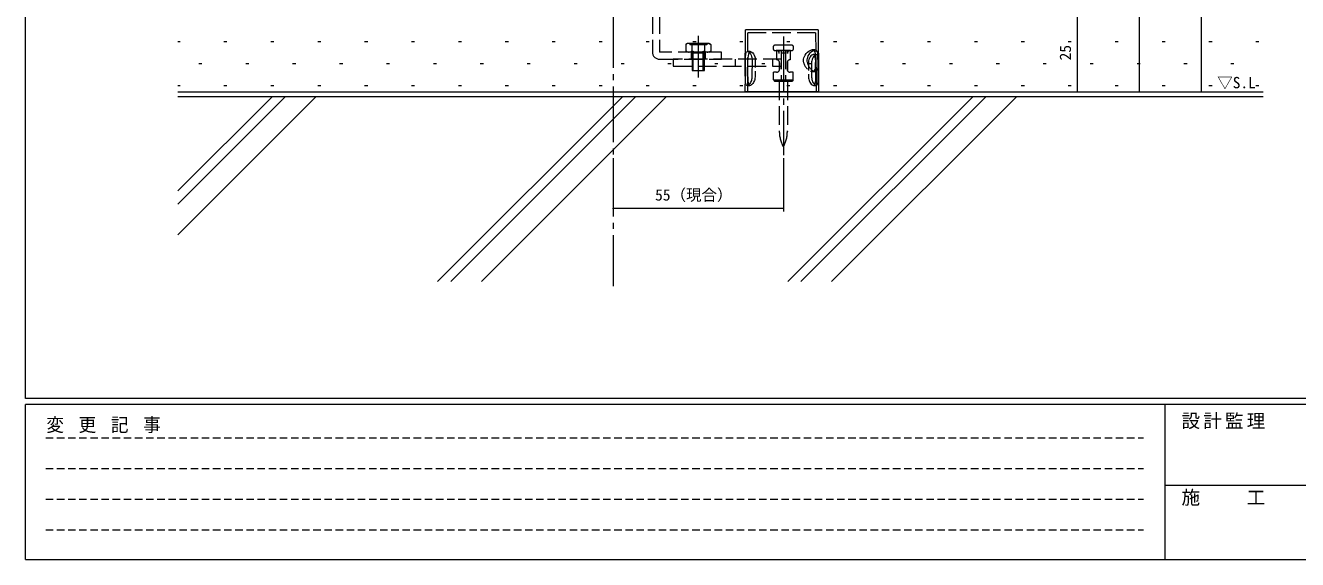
# Model space of a CAD drawing. Units: millimetres, scale not verified. Extents: x -1595 to 539, y -420 to 386.
# Drawn here: x -590 to -179.1, y -420 to -247.6 of the extents above; entities that cross this region are included whole.
import ezdxf
from ezdxf.enums import TextEntityAlignment as Align

# ---------------------------------------------------------------- set-up
doc = ezdxf.new("R2010")
doc.units = ezdxf.units.MM
doc.header["$LTSCALE"] = 2
for name, pattern in [('CHAIN2', [12, 9, -1, 1, -1]), ('DASHED1', [1.8, 1.2, -0.6]), ('DASHED3', [4, 3, -1])]:
    doc.linetypes.add(name, pattern=pattern)
for name, color, linetype, lineweight in [('0-1_YKK_ZWAK', 7, 'Continuous', 9), ('0-2_USER1', 4, 'Continuous', 9), ('0-3_YKK_12', 2, 'Continuous', 9), ('0-4_YSS_K', 3, 'Continuous', 9), ('0-5_YKK_D', 6, 'Continuous', 9), ('0-6_YKK_13', 4, 'Continuous', 9)]:
    doc.layers.add(name, color=color, linetype=linetype, lineweight=lineweight)
doc.styles.add('ＭＳ ゴシック', font='')
doc.styles.get('ＭＳ ゴシック').set_extended_font_data('MS Gothic')

msp = doc.modelspace()

# ---------------------------------------------------------------- linework, layer by layer
at = {"layer": '0-1_YKK_ZWAK'}
for p, q in [((-590, -368), (-590, 382)), ((510, -368), (-590, -368)), ((-590, -420), (-590, -370)), ((456, -370), (-590, -370)), ((-222, -370), (-222, -420)), ((-222, -395.999), (-38, -395.999)), ((-590, -420), (456, -420))]:
    msp.add_line(p, q, dxfattribs=at)
at = {"layer": '0-1_YKK_ZWAK', "linetype": 'DASHED1'}
for p, q in [((-583.43, -380.732), (-228.87, -380.732)), ((-583.43, -390.63), (-228.87, -390.63)), ((-583.43, -400.528), (-228.87, -400.528)), ((-583.43, -410.426), (-228.87, -410.426))]:
    msp.add_line(p, q, dxfattribs=at)
at = {"layer": '0-3_YKK_12', "linetype": 'CHAIN2'}
msp.add_line((-400.219, 308.713), (-400.219, -331.742), dxfattribs=at)
at = {"layer": '0-4_YSS_K'}
for p, q in [((-540.771, -252.846), (-540.069, -252.846)), ((-525.919, -252.846), (-524.919, -252.846)), ((-510.769, -252.846), (-509.769, -252.846)), ((-495.619, -252.846), (-494.619, -252.846)), ((-480.469, -252.846), (-479.469, -252.846)), ((-465.319, -252.846), (-464.319, -252.846)), ((-450.169, -252.846), (-449.169, -252.846)), ((-435.019, -252.846), (-434.019, -252.846)), ((-419.869, -252.846), (-418.869, -252.846)), ((-404.719, -252.846), (-403.719, -252.846)), ((-389.569, -252.846), (-388.569, -252.846)), ((-374.419, -252.846), (-373.419, -252.846)), ((-359.269, -252.846), (-358.269, -252.846)), ((-344.119, -252.846), (-343.119, -252.846)), ((-328.969, -252.846), (-327.969, -252.846)), ((-313.819, -252.846), (-312.819, -252.846)), ((-298.669, -252.846), (-297.669, -252.846)), ((-283.519, -252.846), (-282.519, -252.846)), ((-268.369, -252.846), (-267.369, -252.846)), ((-253.219, -252.846), (-252.219, -252.846)), ((-238.069, -252.846), (-237.069, -252.846)), ((-222.919, -252.846), (-221.919, -252.846)), ((-207.769, -252.846), (-206.769, -252.846)), ((-192.619, -252.846), (-191.619, -252.846)), ((-533.994, -259.921), (-532.994, -259.921)), ((-518.844, -259.921), (-517.844, -259.921)), ((-503.694, -259.921), (-502.694, -259.921)), ((-488.544, -259.921), (-487.544, -259.921)), ((-473.394, -259.921), (-472.394, -259.921)), ((-458.244, -259.921), (-457.244, -259.921)), ((-443.094, -259.921), (-442.094, -259.921)), ((-427.944, -259.921), (-426.944, -259.921)), ((-412.794, -259.921), (-411.794, -259.921)), ((-397.644, -259.921), (-396.644, -259.921)), ((-382.494, -259.921), (-381.494, -259.921)), ((-367.344, -259.921), (-366.344, -259.921)), ((-352.194, -259.921), (-351.194, -259.921)), ((-337.044, -259.921), (-336.044, -259.921)), ((-321.894, -259.921), (-320.894, -259.921)), ((-306.744, -259.921), (-305.744, -259.921)), ((-291.594, -259.921), (-290.594, -259.921)), ((-276.444, -259.921), (-275.444, -259.921)), ((-261.294, -259.921), (-260.294, -259.921)), ((-246.144, -259.921), (-245.144, -259.921)), ((-230.994, -259.921), (-229.994, -259.921)), ((-215.844, -259.921), (-214.844, -259.921)), ((-200.694, -259.921), (-199.694, -259.921)), ((-540.771, -266.996), (-540.069, -266.996)), ((-525.919, -266.996), (-524.919, -266.996)), ((-510.769, -266.996), (-509.769, -266.996)), ((-495.619, -266.996), (-494.619, -266.996)), ((-480.469, -266.996), (-479.469, -266.996)), ((-465.319, -266.996), (-464.319, -266.996)), ((-450.169, -266.996), (-449.169, -266.996)), ((-435.019, -266.996), (-434.019, -266.996)), ((-419.869, -266.996), (-418.869, -266.996)), ((-404.719, -266.996), (-403.719, -266.996)), ((-389.569, -266.996), (-388.569, -266.996)), ((-374.419, -266.996), (-373.419, -266.996)), ((-359.269, -266.996), (-358.269, -266.996)), ((-344.119, -266.996), (-343.119, -266.996)), ((-328.969, -266.996), (-327.969, -266.996)), ((-313.819, -266.996), (-312.819, -266.996)), ((-298.669, -266.996), (-297.669, -266.996)), ((-283.519, -266.996), (-282.519, -266.996)), ((-268.369, -266.996), (-267.369, -266.996)), ((-253.219, -266.996), (-252.219, -266.996)), ((-238.069, -266.996), (-237.069, -266.996)), ((-222.919, -266.996), (-221.919, -266.996)), ((-207.769, -266.996), (-206.769, -266.996)), ((-192.619, -266.996), (-191.619, -266.996)), ((-540.771, -269.003), (-190.219, -269.003)), ((-540.771, -270.503), (-190.219, -270.503)), ((-540.771, -315.178), (-496.096, -270.503)), ((-540.771, -305.278), (-505.996, -270.503)), ((-540.771, -301.036), (-510.238, -270.503)), ((-456.897, -330.298), (-397.101, -270.503)), ((-452.654, -330.298), (-392.859, -270.503)), ((-442.755, -330.298), (-382.959, -270.503)), ((-343.76, -330.298), (-283.964, -270.503)), ((-339.517, -330.298), (-279.722, -270.503)), ((-329.618, -330.298), (-269.822, -270.503))]:
    msp.add_line(p, q, dxfattribs=at)
at = {"layer": '0-5_YKK_D'}
for p, q in [((-210.219, -269.003), (-210.219, 240.997)), ((-230.219, -269.003), (-230.219, -219.003)), ((-250.219, -269.003), (-250.219, -244.003)), ((-327.219, -269.003), (-209.219, -269.003)), ((-287.219, -269.003), (-229.219, -269.003)), ((-287.219, -269.003), (-249.219, -269.003)), ((-400.219, -290.497), (-400.219, -307.647)), ((-345.219, -290.497), (-345.219, -307.647)), ((-345.219, -306.647), (-400.219, -306.647))]:
    msp.add_line(p, q, dxfattribs=at)
for centre, start, end in [((-250.219, -269.003), 90, 270), ((-250.219, -269.003), 270, 90), ((-230.219, -269.003), 90, 270), ((-230.219, -269.003), 270, 90), ((-210.219, -269.003), 90, 270), ((-210.219, -269.003), 270, 90), ((-400.219, -306.647), 0, 180), ((-400.219, -306.647), 180, 0), ((-345.219, -306.647), 0, 180), ((-345.219, -306.647), 180, 0)]:
    msp.add_arc(centre, 0.106, start, end, dxfattribs=at)
at = {"layer": '0-6_YKK_13', "linetype": 'DASHED3'}
for p, q in [((-387.519, -236.303), (-387.519, -256.203)), ((-385.219, -236.303), (-385.219, -256.203)), ((-356.775, -264.002), (-356.653, -250.003)), ((-334.785, -250.003), (-356.653, -250.003)), ((-334.785, -250.003), (-334.662, -264.002)), ((-376.219, -253.403), (-376.76, -253.715)), ((-376.76, -253.715), (-376.76, -255.89)), ((-369.219, -253.403), (-376.219, -253.403)), ((-375.469, -253.403), (-375.469, -253.903)), ((-369.969, -253.903), (-375.469, -253.903)), ((-374.739, -253.715), (-374.739, -255.89)), ((-370.698, -253.715), (-370.698, -255.89)), ((-369.969, -253.403), (-369.969, -253.903)), ((-369.219, -253.403), (-368.677, -253.715)), ((-368.677, -253.715), (-368.677, -255.89)), ((-348.469, -254.503), (-348.469, -255.203)), ((-342.469, -254.003), (-347.969, -254.003)), ((-341.969, -255.203), (-341.969, -254.503)), ((-365.219, -256.203), (-385.219, -256.203)), ((-385.219, -258.503), (-365.219, -258.503)), ((-345.767, -258.503), (-380.769, -258.503)), ((-380.769, -258.503), (-380.769, -260.803)), ((-376.219, -256.203), (-376.76, -255.89)), ((-369.219, -256.203), (-376.219, -256.203)), ((-374.969, -256.203), (-374.969, -258.503)), ((-374.719, -256.403), (-374.719, -262.203)), ((-370.719, -256.583), (-374.719, -256.583)), ((-370.719, -258.141), (-370.719, -256.403)), ((-370.719, -262.203), (-370.719, -256.861)), ((-370.469, -256.203), (-370.469, -258.503)), ((-369.219, -256.203), (-368.677, -255.89)), ((-365.219, -258.503), (-365.219, -256.203)), ((-360.767, -258.503), (-360.767, -260.803)), ((-348.767, -258.503), (-348.767, -260.803)), ((-347.969, -255.703), (-342.469, -255.703)), ((-347.469, -255.703), (-347.469, -258.703)), ((-342.969, -255.703), (-347.469, -255.703)), ((-346.519, -256.703), (-346.519, -255.703)), ((-345.969, -255.703), (-345.969, -265.203)), ((-345.969, -256.453), (-344.469, -256.453)), ((-345.767, -260.803), (-345.767, -258.503)), ((-344.469, -255.703), (-344.469, -265.203)), ((-343.919, -256.703), (-343.919, -255.703)), ((-343.019, -258.703), (-342.969, -258.703)), ((-342.969, -255.703), (-342.969, -258.703)), ((-380.769, -260.803), (-345.767, -260.803)), ((-374.719, -262.203), (-370.719, -262.203)), ((-347.419, -262.703), (-348.419, -262.703)), ((-348.419, -265.203), (-348.419, -262.703)), ((-346.519, -259.267), (-346.519, -262.139)), ((-346.419, -259.703), (-346.419, -261.703)), ((-344.019, -259.703), (-344.019, -261.703)), ((-343.919, -259.267), (-343.919, -262.139)), ((-342.019, -262.703), (-343.019, -262.703)), ((-342.019, -265.203), (-342.019, -262.703)), ((-356.775, -264.002), (-356.819, -269.003)), ((-348.419, -265.203), (-347.919, -265.703)), ((-348.419, -265.203), (-342.019, -265.203)), ((-342.519, -265.703), (-347.919, -265.703)), ((-346.519, -265.703), (-346.519, -281.835)), ((-343.919, -265.703), (-343.919, -281.835)), ((-342.019, -265.203), (-342.519, -265.703)), ((-334.662, -264.002), (-334.619, -269.003))]:
    msp.add_line(p, q, dxfattribs=at)
at = {"layer": '0-6_YKK_13'}
for p, q in [((-357.575, -264.002), (-357.444, -249.003)), ((-333.993, -249.003), (-357.444, -249.003)), ((-333.993, -249.003), (-333.862, -264.002)), ((-374.339, -256.583), (-374.719, -256.203)), ((-374.339, -262.203), (-374.339, -256.583)), ((-371.099, -256.583), (-370.719, -256.203)), ((-371.099, -262.203), (-371.099, -256.583)), ((-356.688, -264.253), (-356.639, -258.753)), ((-355.303, -258.753), (-355.363, -264.253)), ((-336.122, -259.754), (-336.074, -264.254)), ((-333.943, -264.254), (-333.982, -259.754)), ((-357.575, -264.002), (-357.619, -269.003)), ((-333.862, -264.002), (-333.819, -269.003)), ((-333.819, -269.003), (-357.619, -269.003))]:
    msp.add_line(p, q, dxfattribs=at)
at = {"layer": '0-6_YKK_13', "linetype": 'CHAIN2'}
for p, q in [((-372.719, -250.957), (-372.719, -264.468)), ((-372.719, -253.877), (-372.719, -260.828)), ((-345.219, -251.209), (-345.219, -289.497)), ((-372.719, -256.875), (-372.719, -262.43))]:
    msp.add_line(p, q, dxfattribs=at)
at = {"layer": '0-6_YKK_13', "linetype": 'DASHED1'}
for p, q in [((-355.89, -256.003), (-356.747, -256.003)), ((-354.298, -258.753), (-354.36, -264.253)), ((-335.05, -255.504), (-335.94, -255.504)), ((-334.68, -257.004), (-335.539, -257.004)), ((-337.126, -259.754), (-337.077, -264.254)), ((-335.873, -262.504), (-334.986, -262.504)), ((-356.852, -267.003), (-355.993, -267.003)), ((-335.445, -267.004), (-334.586, -267.004))]:
    msp.add_line(p, q, dxfattribs=at)
at = {"layer": '0-6_YKK_13'}
for points in [[(-357.494, -264.253), (-357.47, -261.503), (-357.445, -258.753)], [(-357.445, -258.753), (-357.437, -258.295), (-357.418, -257.85), (-357.388, -257.43), (-357.344, -257.049), (-357.284, -256.716), (-357.204, -256.441), (-357.103, -256.23), (-356.981, -256.087), (-356.835, -256.013), (-356.67, -256.01), (-356.478, -256.084), (-356.275, -256.23), (-356.051, -256.466), (-355.833, -256.777), (-355.629, -257.17), (-355.46, -257.629), (-355.371, -257.996), (-355.317, -258.384), (-355.303, -258.753)], [(-333.982, -259.754), (-333.988, -259.394), (-334.004, -258.945), (-334.031, -258.519), (-334.072, -258.129), (-334.129, -257.784), (-334.204, -257.497), (-334.3, -257.271), (-334.43, -257.102), (-334.585, -257.016), (-334.772, -257.016), (-334.977, -257.102), (-335.192, -257.27), (-335.41, -257.513), (-335.632, -257.846), (-335.832, -258.252), (-335.96, -258.613), (-336.056, -259.006), (-336.107, -259.375), (-336.122, -259.754)], [(-334.809, -259.017), (-334.807, -259.385), (-334.819, -259.965), (-334.846, -260.503), (-334.896, -261.013), (-334.97, -261.449), (-335.077, -261.827), (-335.214, -262.116), (-335.391, -262.33), (-335.604, -262.458), (-335.855, -262.504), (-336.093, -262.473)], [(-334.749, -264.254), (-334.768, -262.005), (-334.788, -259.754)], [(-355.363, -264.253), (-355.392, -264.685), (-355.455, -265.049), (-355.547, -265.393), (-355.675, -265.737), (-355.823, -266.045), (-356.014, -266.356), (-356.214, -266.611), (-356.441, -266.827), (-356.66, -266.96), (-356.864, -267.002), (-357.042, -266.947), (-357.18, -266.806), (-357.29, -266.581), (-357.367, -266.301), (-357.423, -265.962), (-357.46, -265.582), (-357.482, -265.166), (-357.493, -264.716), (-357.494, -264.253)], [(-336.074, -264.254), (-336.048, -264.662), (-335.981, -265.057), (-335.879, -265.426), (-335.751, -265.764), (-335.588, -266.093), (-335.41, -266.377), (-335.193, -266.646), (-334.976, -266.844), (-334.754, -266.971), (-334.55, -267.003), (-334.382, -266.939), (-334.241, -266.783), (-334.14, -266.56), (-334.062, -266.265), (-334.009, -265.926), (-333.974, -265.54), (-333.953, -265.121), (-333.943, -264.678), (-333.943, -264.254)]]:
    msp.add_lwpolyline(points, dxfattribs=at)
at = {"layer": '0-6_YKK_13', "linetype": 'DASHED1'}
for points in [[(-356.269, -256.237), (-356.206, -256.145), (-356.061, -256.039), (-355.894, -256.003), (-355.832, -256.006), (-355.604, -256.08), (-355.36, -256.242), (-355.111, -256.486), (-354.868, -256.807), (-354.64, -257.214), (-354.454, -257.691), (-354.364, -258.046), (-354.311, -258.42), (-354.298, -258.753)], [(-338.628, -259.679), (-338.698, -259.29), (-338.715, -258.879), (-338.676, -258.484), (-338.584, -258.091), (-338.41, -257.638), (-338.182, -257.216), (-337.812, -256.703), (-337.4, -256.266), (-336.978, -255.921), (-336.555, -255.668), (-336.34, -255.578), (-336.132, -255.523), (-335.931, -255.504), (-335.742, -255.528), (-335.468, -255.666), (-335.347, -255.788), (-335.238, -255.946), (-335.094, -256.276), (-334.982, -256.705), (-334.909, -257.161), (-334.858, -257.684), (-334.827, -258.228), (-334.81, -258.81), (-334.809, -259.017)], [(-337.453, -259.609), (-337.508, -259.187), (-337.508, -258.745), (-337.455, -258.324), (-337.35, -257.909), (-337.163, -257.429), (-336.924, -256.987), (-336.572, -256.497), (-336.188, -256.089), (-335.806, -255.785), (-335.428, -255.584), (-335.077, -255.505), (-334.913, -255.517), (-334.759, -255.569), (-334.536, -255.747), (-334.351, -256.052), (-334.231, -256.405), (-334.139, -256.85), (-334.079, -257.325), (-334.037, -257.862), (-334.012, -258.417), (-334.001, -259.004), (-334.002, -259.579), (-334.017, -260.153), (-334.049, -260.679), (-334.103, -261.171), (-334.18, -261.586), (-334.291, -261.939), (-334.431, -262.202), (-334.608, -262.387), (-334.82, -262.485), (-335.068, -262.5), (-335.361, -262.425), (-335.462, -262.373)], [(-335.15, -257.237), (-335.152, -257.235), (-335.282, -257.091), (-335.438, -257.016), (-335.615, -257.011), (-335.822, -257.081), (-336.042, -257.223), (-336.288, -257.458), (-336.53, -257.768), (-336.762, -258.167), (-336.954, -258.638), (-337.049, -258.992), (-337.109, -259.368), (-337.126, -259.754)], [(-354.36, -264.253), (-354.388, -264.652), (-354.459, -265.038), (-354.567, -265.398), (-354.702, -265.728), (-354.876, -266.054), (-355.065, -266.337), (-355.303, -266.615), (-355.541, -266.822), (-355.789, -266.961), (-356.016, -267.002), (-356.204, -266.944), (-356.36, -266.789), (-356.374, -266.763)], [(-337.077, -264.254), (-337.05, -264.648), (-336.987, -264.999), (-336.894, -265.332), (-336.763, -265.667), (-336.611, -265.97), (-336.409, -266.287), (-336.197, -266.55), (-335.946, -266.786), (-335.704, -266.939), (-335.472, -267.003), (-335.268, -266.965), (-335.112, -266.837), (-335.067, -266.761)]]:
    msp.add_lwpolyline(points, dxfattribs=at)
at = {"layer": '0-6_YKK_13', "linetype": 'DASHED3'}
for centre, radius, start, end in [((-375.75, -255.192), 1.789, 55.61574, 124.38425), ((-372.719, -260.09), 6.687, 72.41203, 107.58795), ((-369.688, -255.192), 1.789, 55.61574, 124.38425), ((-347.969, -254.503), 0.5, 90.00002, 180.00002), ((-342.469, -254.503), 0.5, 0.00002, 90.00002), ((-385.219, -256.203), 2.3, 180, 270), ((-375.75, -254.414), 1.789, 235.61574, 304.38425), ((-374.919, -256.403), 0.2, 0, 90), ((-372.719, -249.515), 6.687, 252.41203, 287.58795), ((-370.519, -256.403), 0.2, 90, 180), ((-369.688, -254.414), 1.789, 235.61574, 304.38425), ((-347.969, -255.203), 0.5, 180.00002, 270.00002), ((-347.519, -256.703), 1, 0.00002, 90.00002), ((-347.419, -259.703), 1, 0.00002, 90.00002), ((-343.019, -259.703), 1, 90.00002, 180.00002), ((-342.919, -256.703), 1, 90.00002, 180.00002), ((-342.469, -255.203), 0.5, 270.00002, 0.00002), ((-347.419, -261.703), 1, 270.00002, 0.00002), ((-343.019, -261.703), 1, 180.00002, 270.00002), ((-335.913, -281.724), 10.607, 179.40045, 207.6584), ((-354.525, -281.724), 10.607, 332.34163, 0.59958), ((-345.219, -286.601), 0.1, 207.6584, 332.34163)]:
    msp.add_arc(centre, radius, start, end, dxfattribs=at)
at = {"layer": '0-6_YKK_13'}
for centre, radius, start, end in [((-350.998, -258.298), 5.66, 158.6445, 184.61108), ((-340.197, -259.248), 5.433, 354.65695, 21.72736), ((-334.659, -260.511), 2.028, 224.74817, 246.64166), ((-350.286, -264.726), 6.42, 175.77469, 198.50066), ((-340.816, -264.757), 6.088, 340.78264, 4.73204)]:
    msp.add_arc(centre, radius, start, end, dxfattribs=at)
at = {"layer": '0-6_YKK_13', "linetype": 'DASHED1'}
for centre, radius, start, end in [((-334.784, -258.739), 3.957, 193.74538, 250.68114), ((-333.281, -258.742), 4.261, 191.74609, 228.60988)]:
    msp.add_arc(centre, radius, start, end, dxfattribs=at)

# ---------------------------------------------------------------- texts
at = {"layer": '0-1_YKK_ZWAK', "char_height": 4.399, "attachment_point": 7, "style": 'ＭＳ ゴシック'}
for s, insert in [('\\T1.22;\\W0.95;変\\~更\\~記\\~事', (-583.265, -379.209)), ('\\T1.17;設計監理', (-216.615, -377.904)), ('\\T1.17;施\u3000\u3000工', (-216.615, -402.649))]:
    msp.add_mtext(s, dxfattribs=dict(at, insert=insert))
at = {"layer": '0-2_USER1', "style": 'ＭＳ ゴシック'}
msp.add_text('▽S.L', height=3.666, dxfattribs=at).set_placement((-205.09, -269.003), align=Align.BOTTOM_LEFT)
at = {"layer": '0-5_YKK_D', "color": 4, "style": 'ＭＳ ゴシック'}
msp.add_text('25', height=3.666, rotation=90, dxfattribs=at).set_placement((-251.219, -258.903), align=Align.BOTTOM_LEFT)
msp.add_text('55（現合）', height=3.666, dxfattribs=at).set_placement((-386.639, -305.242), align=Align.BOTTOM_LEFT)

doc.saveas('drawing.dxf')
